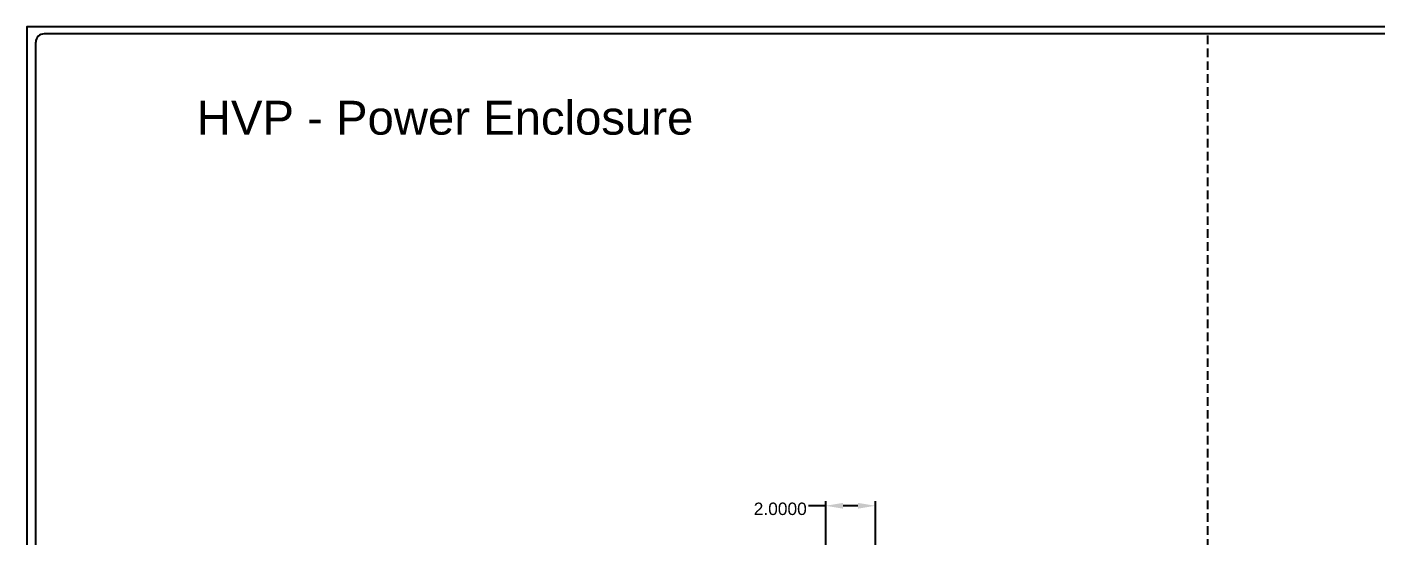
# Model space of a CAD drawing. Header units: inches. Extents: x -0.2 to 94.8, y -0.3 to 60.7.
# Drawn here: x -0.2 to 54.1, y 40.2 to 60.7 of the extents above; entities that cross this region are included whole.
import ezdxf
from ezdxf.enums import TextEntityAlignment as Align

# ---------------------------------------------------------------- set-up
doc = ezdxf.new("R2010")
doc.units = ezdxf.units.IN
doc.header["$MEASUREMENT"] = 0
doc.linetypes.add('HIDDEN2', pattern=[0.1875, 0.125, -0.0625])
doc.layers.add('MidPoint', color=210, linetype='HIDDEN2', plot=False)
doc.layers.add('PSYMS', color=2, linetype='Continuous')
doc.styles.add('Fields', font='simplex.shx', dxfattribs={"height": 0.185})
doc.styles.get("Standard").update_dxf_attribs({"font": 'arial.ttf'})

# ---------------------------------------------------------------- blocks, each defined once
blk = doc.blocks.new('RG_Master_Ver_4_2_2')
at = {"color": 3}
for p, q in [((0.125, 21.734), (0.125, 0.194)), ((34.028, 21.856), (0.25, 21.856))]:
    blk.add_line(p, q, dxfattribs=at)
blk.add_lwpolyline([(0, -0.044), (34.25, -0.044), (34.25, 21.956), (0, 21.956)], close=True, dxfattribs=at)
blk.add_arc((0.25, 21.734), 0.122, 90, 180, dxfattribs=at)
at = {"layer": 'MidPoint'}
blk.add_line((17.141, 21.831), (17.141, 14.331), dxfattribs=at)
at = {"style": 'Fields'}
for tag, p in [('DESCRIPTION_3', (13.116, 1.307)), ('DRN_3', (15.472, 1.307)), ('CHK_3', (16.529, 1.307)), ('APP_3', (17.552, 1.307)), ('DATE_3', (18.829, 1.307)), ('DRAWING_DESC', (32.229, 1.246)), ('CUSTOMER', (28.997, 1.214)), ('DESCRIPTION_2', (13.116, 0.951)), ('DRN_2', (15.472, 0.951)), ('CHK_2', (16.529, 0.951)), ('APP_2', (17.552, 0.951)), ('DATE_2', (18.829, 0.951)), ('SIZE', (30.715, 0.894)), ('DRAWING_#', (32.125, 0.894)), ('REV', (33.543, 0.894)), ('DESCRIPTION_1', (13.116, 0.596)), ('DRN_1', (15.472, 0.596)), ('CHK_1', (16.529, 0.596)), ('APP_1', (17.552, 0.596)), ('DATE_1', (18.829, 0.596)), ('PROJECT_#', (28.981, 0.581)), ('DRN_BY', (30.875, 0.524)), ('CHK_BY', (31.762, 0.524)), ('APP_BY', (32.75, 0.524)), ('SCALE', (33.652, 0.524)), ('PROJECT_NAME', (29.021, 0.176)), ('SHEETNUM', (32.753, 0.176)), ('TTL_SHTS', (33.547, 0.176))]:
    blk.add_attdef(tag, text='', height=0.125, dxfattribs=at).set_placement(p, align=Align.CENTER)
at = {"style": 'Fields', "flags": 9}
blk.add_attdef('WD_TB', (9.953, 0.194), '', height=0.0638, dxfattribs=at)

msp = doc.modelspace()

# ---------------------------------------------------------------- linework, layer by layer
at = {"layer": 'PSYMS'}
for p, q in [((32, 41.40625), (31.3, 41.40625)), ((32, 29.1875), (32, 41.58625)), ((33.3, 41.40625), (32.7, 41.40625)), ((34, 36.8125), (34, 41.58625))]:
    msp.add_line(p, q, dxfattribs=at)
for points in [[(32.7, 41.52292), (32.7, 41.28958), (32, 41.40625)], [(33.3, 41.52292), (33.3, 41.28958), (34, 41.40625)]]:
    msp.add_solid(points, dxfattribs=at)

# ---------------------------------------------------------------- block references
at = {"xscale": 2.773722627737226, "yscale": 2.773722627737226, "zscale": 2.773722627737226}
msp.add_blockref('RG_Master_Ver_4_2_2', (-0.17247, -0.20731), dxfattribs=at)

# ---------------------------------------------------------------- texts
at = {"insert": (0.125, 57.71875), "char_height": 1.3629555, "attachment_point": 1}
msp.add_mtext_dynamic_manual_height_columns('\\pxqc;HVP - Power Enclosure', width=33.0868336, gutter_width=1.70369, heights=[0], dxfattribs=at)
at = {"layer": 'PSYMS', "insert": (30.16873, 41.28125), "char_height": 0.5, "attachment_point": 5}
msp.add_mtext('\\A1;2.0000', dxfattribs=at)

doc.saveas('drawing.dxf')
